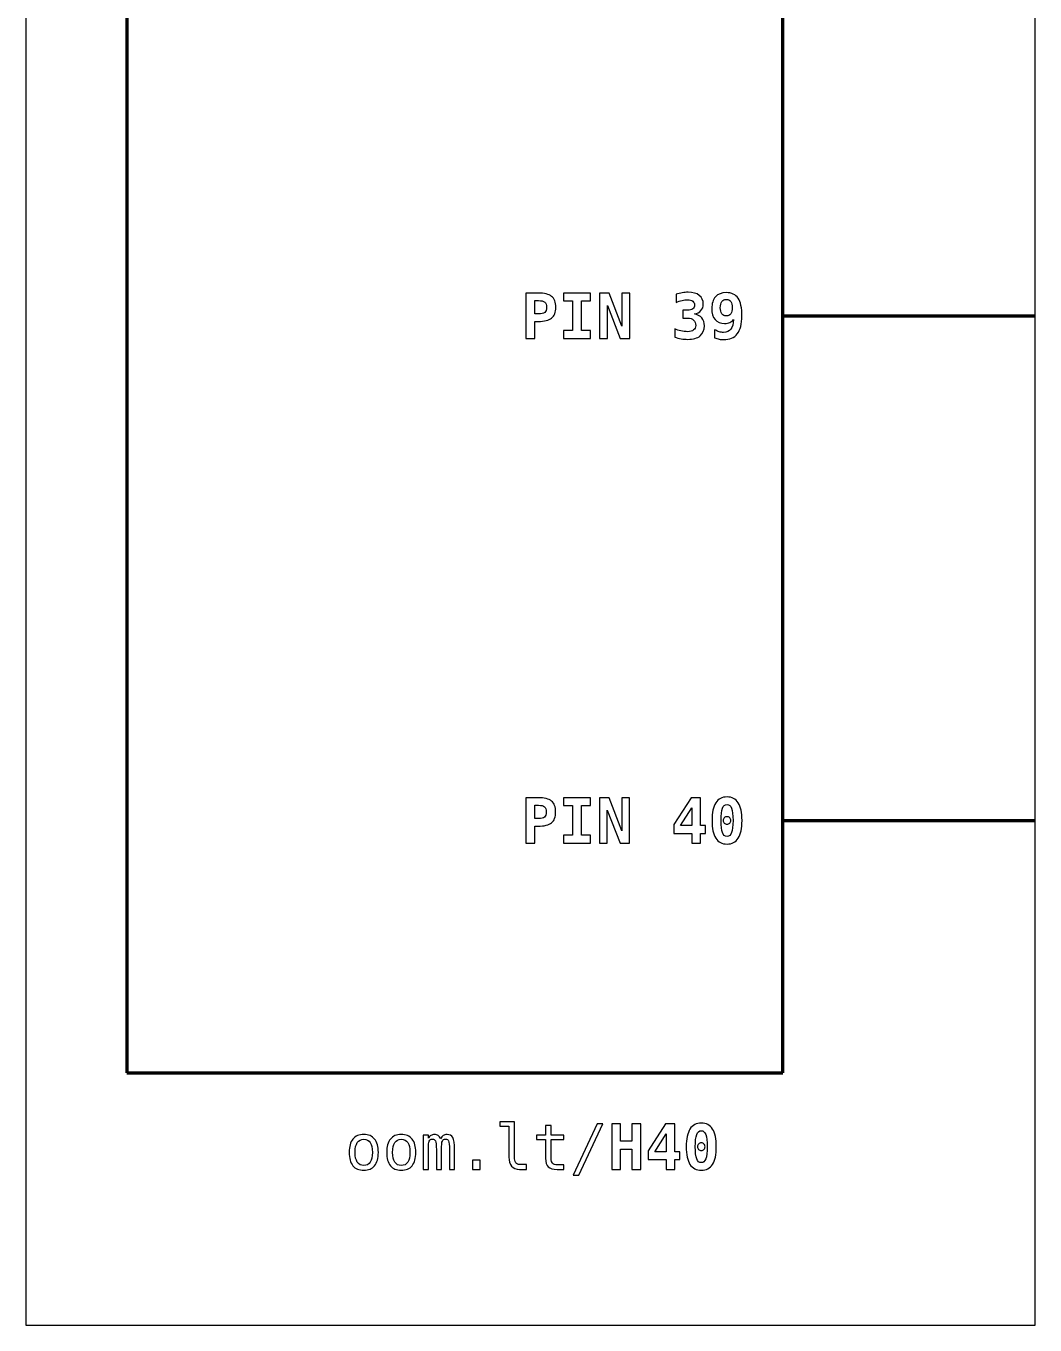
# Model space of a CAD drawing. Header units: centimetres. Extents: x -11.5 to -9.5, y -34.9 to 7.2.
# Drawn here: x -11.5 to -9.5, y -34.85 to -32.275 of the extents above; entities that cross this region are included whole.
import ezdxf

# ---------------------------------------------------------------- set-up
doc = ezdxf.new("R2010")
doc.units = ezdxf.units.CM
doc.header["$MEASUREMENT"] = 0
doc.layers.add('Layer 1', color=7, linetype='Continuous')

msp = doc.modelspace()

# ---------------------------------------------------------------- linework, layer by layer
at = {"layer": 'Layer 1', "color": 7}
msp.add_lwpolyline([(-11.5, -34.85), (-9.5, -34.85), (-9.5, 7.15), (-11.5, 7.15), (-11.5, -34.85)], close=True, dxfattribs=at)
at = {"layer": 'Layer 1', "color": 7, "lineweight": 100}
msp.add_lwpolyline([(-11.3, -34.35), (-10, -34.35), (-10, 5.65), (-11.3, 5.65), (-11.3, -34.35)], close=True, dxfattribs=at)
at = {"layer": 'Layer 1', "color": 250}
for points, knots in [([(-10.50927, -32.80462), (-10.50927, -32.80462), (-10.48484, -32.80462), (-10.48484, -32.80462), (-10.48484, -32.80462), (-10.47243, -32.80462), (-10.4635, -32.80682), (-10.45805, -32.81125), (-10.45805, -32.81125), (-10.45259, -32.81567), (-10.44988, -32.82285), (-10.44988, -32.83277), (-10.44988, -32.83277), (-10.44988, -32.84269), (-10.45259, -32.84987), (-10.45805, -32.8543), (-10.45805, -32.8543), (-10.4635, -32.85872), (-10.47243, -32.86092), (-10.48484, -32.86092), (-10.48484, -32.86092), (-10.48484, -32.86092), (-10.49149, -32.86092), (-10.49149, -32.86092), (-10.49149, -32.86092), (-10.49149, -32.86092), (-10.49149, -32.89463), (-10.49149, -32.89463), (-10.49149, -32.89463), (-10.49149, -32.89463), (-10.50927, -32.89463), (-10.50927, -32.89463), (-10.50927, -32.89463), (-10.50927, -32.89463), (-10.50927, -32.80462), (-10.50927, -32.80462)], [0, 0, 0, 0, 0.1111111, 0.1111111, 0.1111111, 0.1111111, 0.2222222, 0.2222222, 0.2222222, 0.2222222, 0.3333333, 0.3333333, 0.3333333, 0.3333333, 0.4444444, 0.4444444, 0.4444444, 0.4444444, 0.5555556, 0.5555556, 0.5555556, 0.5555556, 0.6666667, 0.6666667, 0.6666667, 0.6666667, 0.7777778, 0.7777778, 0.7777778, 0.7777778, 0.8888889, 0.8888889, 0.8888889, 0.8888889, 1, 1, 1, 1]), ([(-10.49149, -32.81958), (-10.49149, -32.81958), (-10.49149, -32.84596), (-10.49149, -32.84596), (-10.49149, -32.84596), (-10.49149, -32.84596), (-10.48418, -32.84596), (-10.48418, -32.84596), (-10.48418, -32.84596), (-10.47836, -32.84596), (-10.47426, -32.84497), (-10.47192, -32.84302), (-10.47192, -32.84302), (-10.46955, -32.84104), (-10.46838, -32.83763), (-10.46838, -32.83277), (-10.46838, -32.83277), (-10.46838, -32.82792), (-10.46955, -32.8245), (-10.47192, -32.82252), (-10.47192, -32.82252), (-10.47426, -32.82057), (-10.47836, -32.81958), (-10.48418, -32.81958), (-10.48418, -32.81958), (-10.48418, -32.81958), (-10.49149, -32.81958), (-10.49149, -32.81958)], [0, 0, 0, 0, 0.1428571, 0.1428571, 0.1428571, 0.1428571, 0.2857143, 0.2857143, 0.2857143, 0.2857143, 0.4285714, 0.4285714, 0.4285714, 0.4285714, 0.5714286, 0.5714286, 0.5714286, 0.5714286, 0.7142857, 0.7142857, 0.7142857, 0.7142857, 0.8571429, 0.8571429, 0.8571429, 0.8571429, 1, 1, 1, 1]), ([(-10.43434, -32.8203), (-10.43434, -32.8203), (-10.43434, -32.80462), (-10.43434, -32.80462), (-10.43434, -32.80462), (-10.43434, -32.80462), (-10.38075, -32.80462), (-10.38075, -32.80462), (-10.38075, -32.80462), (-10.38075, -32.80462), (-10.38075, -32.8203), (-10.38075, -32.8203), (-10.38075, -32.8203), (-10.38075, -32.8203), (-10.39866, -32.8203), (-10.39866, -32.8203), (-10.39866, -32.8203), (-10.39866, -32.8203), (-10.39866, -32.87895), (-10.39866, -32.87895), (-10.39866, -32.87895), (-10.39866, -32.87895), (-10.38075, -32.87895), (-10.38075, -32.87895), (-10.38075, -32.87895), (-10.38075, -32.87895), (-10.38075, -32.89463), (-10.38075, -32.89463), (-10.38075, -32.89463), (-10.38075, -32.89463), (-10.43434, -32.89463), (-10.43434, -32.89463), (-10.43434, -32.89463), (-10.43434, -32.89463), (-10.43434, -32.87895), (-10.43434, -32.87895), (-10.43434, -32.87895), (-10.43434, -32.87895), (-10.41644, -32.87895), (-10.41644, -32.87895), (-10.41644, -32.87895), (-10.41644, -32.87895), (-10.41644, -32.8203), (-10.41644, -32.8203), (-10.41644, -32.8203), (-10.41644, -32.8203), (-10.43434, -32.8203), (-10.43434, -32.8203)], [0, 0, 0, 0, 0.0833333, 0.0833333, 0.0833333, 0.0833333, 0.1666667, 0.1666667, 0.1666667, 0.1666667, 0.25, 0.25, 0.25, 0.25, 0.3333333, 0.3333333, 0.3333333, 0.3333333, 0.4166667, 0.4166667, 0.4166667, 0.4166667, 0.5, 0.5, 0.5, 0.5, 0.5833333, 0.5833333, 0.5833333, 0.5833333, 0.6666667, 0.6666667, 0.6666667, 0.6666667, 0.75, 0.75, 0.75, 0.75, 0.8333333, 0.8333333, 0.8333333, 0.8333333, 0.9166667, 0.9166667, 0.9166667, 0.9166667, 1, 1, 1, 1]), ([(-10.3632, -32.80462), (-10.3632, -32.80462), (-10.34408, -32.80462), (-10.34408, -32.80462), (-10.34408, -32.80462), (-10.34408, -32.80462), (-10.31902, -32.87004), (-10.31902, -32.87004), (-10.31902, -32.87004), (-10.31902, -32.87004), (-10.31902, -32.80462), (-10.31902, -32.80462), (-10.31902, -32.80462), (-10.31902, -32.80462), (-10.30334, -32.80462), (-10.30334, -32.80462), (-10.30334, -32.80462), (-10.30334, -32.80462), (-10.30334, -32.89463), (-10.30334, -32.89463), (-10.30334, -32.89463), (-10.30334, -32.89463), (-10.32233, -32.89463), (-10.32233, -32.89463), (-10.32233, -32.89463), (-10.32233, -32.89463), (-10.34752, -32.82921), (-10.34752, -32.82921), (-10.34752, -32.82921), (-10.34752, -32.82921), (-10.34752, -32.89463), (-10.34752, -32.89463), (-10.34752, -32.89463), (-10.34752, -32.89463), (-10.3632, -32.89463), (-10.3632, -32.89463), (-10.3632, -32.89463), (-10.3632, -32.89463), (-10.3632, -32.80462), (-10.3632, -32.80462)], [0, 0, 0, 0, 0.1, 0.1, 0.1, 0.1, 0.2, 0.2, 0.2, 0.2, 0.3, 0.3, 0.3, 0.3, 0.4, 0.4, 0.4, 0.4, 0.5, 0.5, 0.5, 0.5, 0.6, 0.6, 0.6, 0.6, 0.7, 0.7, 0.7, 0.7, 0.8, 0.8, 0.8, 0.8, 0.9, 0.9, 0.9, 0.9, 1, 1, 1, 1]), ([(-10.18863, -32.85436), (-10.18863, -32.85436), (-10.19816, -32.85436), (-10.19816, -32.85436), (-10.19816, -32.85436), (-10.19816, -32.85436), (-10.19816, -32.83868), (-10.19816, -32.83868), (-10.19816, -32.83868), (-10.19816, -32.83868), (-10.18863, -32.83868), (-10.18863, -32.83868), (-10.18863, -32.83868), (-10.18423, -32.83868), (-10.18079, -32.83781), (-10.17836, -32.83606), (-10.17836, -32.83606), (-10.17593, -32.83431), (-10.17472, -32.83185), (-10.17472, -32.82868), (-10.17472, -32.82868), (-10.17472, -32.82534), (-10.17593, -32.82273), (-10.17836, -32.82086), (-10.17836, -32.82086), (-10.18079, -32.81898), (-10.18423, -32.81806), (-10.18863, -32.81806), (-10.18863, -32.81806), (-10.192, -32.81806), (-10.19563, -32.81849), (-10.19947, -32.81933), (-10.19947, -32.81933), (-10.20334, -32.82018), (-10.20734, -32.82141), (-10.21147, -32.82302), (-10.21147, -32.82302), (-10.21147, -32.82302), (-10.21147, -32.80686), (-10.21147, -32.80686), (-10.21147, -32.80686), (-10.20734, -32.80561), (-10.20326, -32.80466), (-10.19925, -32.80398), (-10.19925, -32.80398), (-10.19522, -32.80332), (-10.19137, -32.80299), (-10.18766, -32.80299), (-10.18766, -32.80299), (-10.17818, -32.80299), (-10.17079, -32.80507), (-10.1655, -32.80921), (-10.1655, -32.80921), (-10.16019, -32.81335), (-10.15754, -32.81905), (-10.15754, -32.82633), (-10.15754, -32.82633), (-10.15754, -32.83166), (-10.15906, -32.83604), (-10.16213, -32.83944), (-10.16213, -32.83944), (-10.16517, -32.84283), (-10.16953, -32.84506), (-10.17519, -32.84609), (-10.17519, -32.84609), (-10.16877, -32.84722), (-10.16385, -32.84979), (-10.16048, -32.85378), (-10.16048, -32.85378), (-10.1571, -32.85777), (-10.15542, -32.86304), (-10.15542, -32.86955), (-10.15542, -32.86955), (-10.15542, -32.87827), (-10.15822, -32.88492), (-10.16379, -32.88951), (-10.16379, -32.88951), (-10.16939, -32.89409), (-10.1775, -32.89638), (-10.18816, -32.89638), (-10.18816, -32.89638), (-10.19268, -32.89638), (-10.19715, -32.89599), (-10.20155, -32.89523), (-10.20155, -32.89523), (-10.20596, -32.89447), (-10.21018, -32.89335), (-10.21419, -32.89191), (-10.21419, -32.89191), (-10.21419, -32.89191), (-10.21419, -32.87539), (-10.21419, -32.87539), (-10.21419, -32.87539), (-10.2104, -32.87728), (-10.20633, -32.87872), (-10.20194, -32.87971), (-10.20194, -32.87971), (-10.19758, -32.8807), (-10.19297, -32.88119), (-10.18816, -32.88119), (-10.18816, -32.88119), (-10.18332, -32.88119), (-10.17951, -32.88008), (-10.17669, -32.87784), (-10.17669, -32.87784), (-10.17388, -32.87562), (-10.17248, -32.87261), (-10.17248, -32.86882), (-10.17248, -32.86882), (-10.17248, -32.86422), (-10.17388, -32.86063), (-10.17669, -32.85812), (-10.17669, -32.85812), (-10.17951, -32.85561), (-10.18349, -32.85436), (-10.18863, -32.85436)], [0, 0, 0, 0, 0.0344828, 0.0344828, 0.0344828, 0.0344828, 0.0689655, 0.0689655, 0.0689655, 0.0689655, 0.1034483, 0.1034483, 0.1034483, 0.1034483, 0.137931, 0.137931, 0.137931, 0.137931, 0.1724138, 0.1724138, 0.1724138, 0.1724138, 0.2068966, 0.2068966, 0.2068966, 0.2068966, 0.2413793, 0.2413793, 0.2413793, 0.2413793, 0.2758621, 0.2758621, 0.2758621, 0.2758621, 0.3103448, 0.3103448, 0.3103448, 0.3103448, 0.3448276, 0.3448276, 0.3448276, 0.3448276, 0.3793103, 0.3793103, 0.3793103, 0.3793103, 0.4137931, 0.4137931, 0.4137931, 0.4137931, 0.4482759, 0.4482759, 0.4482759, 0.4482759, 0.4827586, 0.4827586, 0.4827586, 0.4827586, 0.5172414, 0.5172414, 0.5172414, 0.5172414, 0.5517241, 0.5517241, 0.5517241, 0.5517241, 0.5862069, 0.5862069, 0.5862069, 0.5862069, 0.6206897, 0.6206897, 0.6206897, 0.6206897, 0.6551724, 0.6551724, 0.6551724, 0.6551724, 0.6896552, 0.6896552, 0.6896552, 0.6896552, 0.7241379, 0.7241379, 0.7241379, 0.7241379, 0.7586207, 0.7586207, 0.7586207, 0.7586207, 0.7931034, 0.7931034, 0.7931034, 0.7931034, 0.8275862, 0.8275862, 0.8275862, 0.8275862, 0.862069, 0.862069, 0.862069, 0.862069, 0.8965517, 0.8965517, 0.8965517, 0.8965517, 0.9310345, 0.9310345, 0.9310345, 0.9310345, 0.9655172, 0.9655172, 0.9655172, 0.9655172, 1, 1, 1, 1]), ([(-10.13515, -32.89342), (-10.13515, -32.89342), (-10.13515, -32.8772), (-10.13515, -32.8772), (-10.13515, -32.8772), (-10.13198, -32.87905), (-10.12893, -32.88041), (-10.12601, -32.8813), (-10.12601, -32.8813), (-10.12311, -32.88218), (-10.12031, -32.88263), (-10.11761, -32.88263), (-10.11761, -32.88263), (-10.11123, -32.88263), (-10.10636, -32.88049), (-10.103, -32.87621), (-10.103, -32.87621), (-10.09965, -32.87193), (-10.09788, -32.86553), (-10.09767, -32.85701), (-10.09767, -32.85701), (-10.09957, -32.85963), (-10.10197, -32.86158), (-10.1049, -32.8629), (-10.1049, -32.8629), (-10.10784, -32.86419), (-10.11132, -32.86485), (-10.11533, -32.86485), (-10.11533, -32.86485), (-10.12342, -32.86485), (-10.12965, -32.86228), (-10.13408, -32.85716), (-10.13408, -32.85716), (-10.1385, -32.85203), (-10.1407, -32.84477), (-10.1407, -32.83536), (-10.1407, -32.83536), (-10.1407, -32.82532), (-10.13823, -32.81754), (-10.13329, -32.81203), (-10.13329, -32.81203), (-10.12833, -32.80653), (-10.12136, -32.80378), (-10.1123, -32.80378), (-10.1123, -32.80378), (-10.10134, -32.80378), (-10.09337, -32.80744), (-10.08841, -32.81479), (-10.08841, -32.81479), (-10.08345, -32.82211), (-10.08096, -32.83397), (-10.08096, -32.85032), (-10.08096, -32.85032), (-10.08096, -32.86586), (-10.08399, -32.87753), (-10.09006, -32.88531), (-10.09006, -32.88531), (-10.09613, -32.89309), (-10.10522, -32.89698), (-10.11737, -32.89698), (-10.11737, -32.89698), (-10.12019, -32.89698), (-10.12309, -32.89667), (-10.12607, -32.89607), (-10.12607, -32.89607), (-10.12908, -32.89547), (-10.1321, -32.89459), (-10.13515, -32.89342)], [0, 0, 0, 0, 0.0588235, 0.0588235, 0.0588235, 0.0588235, 0.1176471, 0.1176471, 0.1176471, 0.1176471, 0.1764706, 0.1764706, 0.1764706, 0.1764706, 0.2352941, 0.2352941, 0.2352941, 0.2352941, 0.2941176, 0.2941176, 0.2941176, 0.2941176, 0.3529412, 0.3529412, 0.3529412, 0.3529412, 0.4117647, 0.4117647, 0.4117647, 0.4117647, 0.4705882, 0.4705882, 0.4705882, 0.4705882, 0.5294118, 0.5294118, 0.5294118, 0.5294118, 0.5882353, 0.5882353, 0.5882353, 0.5882353, 0.6470588, 0.6470588, 0.6470588, 0.6470588, 0.7058824, 0.7058824, 0.7058824, 0.7058824, 0.7647059, 0.7647059, 0.7647059, 0.7647059, 0.8235294, 0.8235294, 0.8235294, 0.8235294, 0.8823529, 0.8823529, 0.8823529, 0.8823529, 0.9411765, 0.9411765, 0.9411765, 0.9411765, 1, 1, 1, 1]), ([(-10.11183, -32.84995), (-10.10802, -32.84995), (-10.1051, -32.84856), (-10.10306, -32.84576), (-10.10306, -32.84576), (-10.10103, -32.84298), (-10.10002, -32.83892), (-10.10002, -32.83362), (-10.10002, -32.83362), (-10.10002, -32.82835), (-10.10103, -32.82431), (-10.10306, -32.82154), (-10.10306, -32.82154), (-10.1051, -32.81874), (-10.10802, -32.81734), (-10.11183, -32.81734), (-10.11183, -32.81734), (-10.1157, -32.81734), (-10.11866, -32.81874), (-10.12072, -32.82154), (-10.12072, -32.82154), (-10.1228, -32.82431), (-10.12383, -32.82835), (-10.12383, -32.83362), (-10.12383, -32.83362), (-10.12383, -32.83888), (-10.1228, -32.84292), (-10.12072, -32.84574), (-10.12072, -32.84574), (-10.11866, -32.84856), (-10.1157, -32.84995), (-10.11183, -32.84995)], [0, 0, 0, 0, 0.125, 0.125, 0.125, 0.125, 0.25, 0.25, 0.25, 0.25, 0.375, 0.375, 0.375, 0.375, 0.5, 0.5, 0.5, 0.5, 0.625, 0.625, 0.625, 0.625, 0.75, 0.75, 0.75, 0.75, 0.875, 0.875, 0.875, 0.875, 1, 1, 1, 1]), ([(-10.50952, -33.80492), (-10.50952, -33.80492), (-10.48509, -33.80492), (-10.48509, -33.80492), (-10.48509, -33.80492), (-10.47268, -33.80492), (-10.46375, -33.80712), (-10.4583, -33.81155), (-10.4583, -33.81155), (-10.45284, -33.81597), (-10.45013, -33.82315), (-10.45013, -33.83307), (-10.45013, -33.83307), (-10.45013, -33.84299), (-10.45284, -33.85017), (-10.4583, -33.8546), (-10.4583, -33.8546), (-10.46375, -33.85902), (-10.47268, -33.86122), (-10.48509, -33.86122), (-10.48509, -33.86122), (-10.48509, -33.86122), (-10.49174, -33.86122), (-10.49174, -33.86122), (-10.49174, -33.86122), (-10.49174, -33.86122), (-10.49174, -33.89493), (-10.49174, -33.89493), (-10.49174, -33.89493), (-10.49174, -33.89493), (-10.50952, -33.89493), (-10.50952, -33.89493), (-10.50952, -33.89493), (-10.50952, -33.89493), (-10.50952, -33.80492), (-10.50952, -33.80492)], [0, 0, 0, 0, 0.1111111, 0.1111111, 0.1111111, 0.1111111, 0.2222222, 0.2222222, 0.2222222, 0.2222222, 0.3333333, 0.3333333, 0.3333333, 0.3333333, 0.4444444, 0.4444444, 0.4444444, 0.4444444, 0.5555556, 0.5555556, 0.5555556, 0.5555556, 0.6666667, 0.6666667, 0.6666667, 0.6666667, 0.7777778, 0.7777778, 0.7777778, 0.7777778, 0.8888889, 0.8888889, 0.8888889, 0.8888889, 1, 1, 1, 1]), ([(-10.43459, -33.8206), (-10.43459, -33.8206), (-10.43459, -33.80492), (-10.43459, -33.80492), (-10.43459, -33.80492), (-10.43459, -33.80492), (-10.381, -33.80492), (-10.381, -33.80492), (-10.381, -33.80492), (-10.381, -33.80492), (-10.381, -33.8206), (-10.381, -33.8206), (-10.381, -33.8206), (-10.381, -33.8206), (-10.39891, -33.8206), (-10.39891, -33.8206), (-10.39891, -33.8206), (-10.39891, -33.8206), (-10.39891, -33.87925), (-10.39891, -33.87925), (-10.39891, -33.87925), (-10.39891, -33.87925), (-10.381, -33.87925), (-10.381, -33.87925), (-10.381, -33.87925), (-10.381, -33.87925), (-10.381, -33.89493), (-10.381, -33.89493), (-10.381, -33.89493), (-10.381, -33.89493), (-10.43459, -33.89493), (-10.43459, -33.89493), (-10.43459, -33.89493), (-10.43459, -33.89493), (-10.43459, -33.87925), (-10.43459, -33.87925), (-10.43459, -33.87925), (-10.43459, -33.87925), (-10.41669, -33.87925), (-10.41669, -33.87925), (-10.41669, -33.87925), (-10.41669, -33.87925), (-10.41669, -33.8206), (-10.41669, -33.8206), (-10.41669, -33.8206), (-10.41669, -33.8206), (-10.43459, -33.8206), (-10.43459, -33.8206)], [0, 0, 0, 0, 0.0833333, 0.0833333, 0.0833333, 0.0833333, 0.1666667, 0.1666667, 0.1666667, 0.1666667, 0.25, 0.25, 0.25, 0.25, 0.3333333, 0.3333333, 0.3333333, 0.3333333, 0.4166667, 0.4166667, 0.4166667, 0.4166667, 0.5, 0.5, 0.5, 0.5, 0.5833333, 0.5833333, 0.5833333, 0.5833333, 0.6666667, 0.6666667, 0.6666667, 0.6666667, 0.75, 0.75, 0.75, 0.75, 0.8333333, 0.8333333, 0.8333333, 0.8333333, 0.9166667, 0.9166667, 0.9166667, 0.9166667, 1, 1, 1, 1]), ([(-10.36345, -33.80492), (-10.36345, -33.80492), (-10.34433, -33.80492), (-10.34433, -33.80492), (-10.34433, -33.80492), (-10.34433, -33.80492), (-10.31927, -33.87034), (-10.31927, -33.87034), (-10.31927, -33.87034), (-10.31927, -33.87034), (-10.31927, -33.80492), (-10.31927, -33.80492), (-10.31927, -33.80492), (-10.31927, -33.80492), (-10.30359, -33.80492), (-10.30359, -33.80492), (-10.30359, -33.80492), (-10.30359, -33.80492), (-10.30359, -33.89493), (-10.30359, -33.89493), (-10.30359, -33.89493), (-10.30359, -33.89493), (-10.32258, -33.89493), (-10.32258, -33.89493), (-10.32258, -33.89493), (-10.32258, -33.89493), (-10.34777, -33.82951), (-10.34777, -33.82951), (-10.34777, -33.82951), (-10.34777, -33.82951), (-10.34777, -33.89493), (-10.34777, -33.89493), (-10.34777, -33.89493), (-10.34777, -33.89493), (-10.36345, -33.89493), (-10.36345, -33.89493), (-10.36345, -33.89493), (-10.36345, -33.89493), (-10.36345, -33.80492), (-10.36345, -33.80492)], [0, 0, 0, 0, 0.1, 0.1, 0.1, 0.1, 0.2, 0.2, 0.2, 0.2, 0.3, 0.3, 0.3, 0.3, 0.4, 0.4, 0.4, 0.4, 0.5, 0.5, 0.5, 0.5, 0.6, 0.6, 0.6, 0.6, 0.7, 0.7, 0.7, 0.7, 0.8, 0.8, 0.8, 0.8, 0.9, 0.9, 0.9, 0.9, 1, 1, 1, 1]), ([(-10.18168, -33.80492), (-10.18168, -33.80492), (-10.16305, -33.80492), (-10.16305, -33.80492), (-10.16305, -33.80492), (-10.16305, -33.80492), (-10.16305, -33.86026), (-10.16305, -33.86026), (-10.16305, -33.86026), (-10.16305, -33.86026), (-10.15318, -33.86026), (-10.15318, -33.86026), (-10.15318, -33.86026), (-10.15318, -33.86026), (-10.15318, -33.8755), (-10.15318, -33.8755), (-10.15318, -33.8755), (-10.15318, -33.8755), (-10.16305, -33.8755), (-10.16305, -33.8755), (-10.16305, -33.8755), (-10.16305, -33.8755), (-10.16305, -33.89493), (-10.16305, -33.89493), (-10.16305, -33.89493), (-10.16305, -33.89493), (-10.18011, -33.89493), (-10.18011, -33.89493), (-10.18011, -33.89493), (-10.18011, -33.89493), (-10.18011, -33.8755), (-10.18011, -33.8755), (-10.18011, -33.8755), (-10.18011, -33.8755), (-10.21582, -33.8755), (-10.21582, -33.8755), (-10.21582, -33.8755), (-10.21582, -33.8755), (-10.21582, -33.85826), (-10.21582, -33.85826), (-10.21582, -33.85826), (-10.21582, -33.85826), (-10.18168, -33.80492), (-10.18168, -33.80492)], [0, 0, 0, 0, 0.0909091, 0.0909091, 0.0909091, 0.0909091, 0.1818182, 0.1818182, 0.1818182, 0.1818182, 0.2727273, 0.2727273, 0.2727273, 0.2727273, 0.3636364, 0.3636364, 0.3636364, 0.3636364, 0.4545455, 0.4545455, 0.4545455, 0.4545455, 0.5454545, 0.5454545, 0.5454545, 0.5454545, 0.6363636, 0.6363636, 0.6363636, 0.6363636, 0.7272727, 0.7272727, 0.7272727, 0.7272727, 0.8181818, 0.8181818, 0.8181818, 0.8181818, 0.9090909, 0.9090909, 0.9090909, 0.9090909, 1, 1, 1, 1]), ([(-10.14023, -33.85001), (-10.14023, -33.83443), (-10.13776, -33.82274), (-10.13282, -33.81496), (-10.13282, -33.81496), (-10.12786, -33.80718), (-10.12044, -33.80329), (-10.1105, -33.80329), (-10.1105, -33.80329), (-10.10054, -33.80329), (-10.09309, -33.80716), (-10.08813, -33.81492), (-10.08813, -33.81492), (-10.08319, -33.82268), (-10.08072, -33.83439), (-10.08072, -33.85001), (-10.08072, -33.85001), (-10.08072, -33.86561), (-10.08319, -33.87729), (-10.08813, -33.88505), (-10.08813, -33.88505), (-10.09309, -33.89281), (-10.10054, -33.89668), (-10.1105, -33.89668), (-10.1105, -33.89668), (-10.12044, -33.89668), (-10.12786, -33.89279), (-10.13282, -33.88501), (-10.13282, -33.88501), (-10.13776, -33.87723), (-10.14023, -33.86556), (-10.14023, -33.85001)], [0, 0, 0, 0, 0.125, 0.125, 0.125, 0.125, 0.25, 0.25, 0.25, 0.25, 0.375, 0.375, 0.375, 0.375, 0.5, 0.5, 0.5, 0.5, 0.625, 0.625, 0.625, 0.625, 0.75, 0.75, 0.75, 0.75, 0.875, 0.875, 0.875, 0.875, 1, 1, 1, 1]), ([(-10.49174, -33.81988), (-10.49174, -33.81988), (-10.49174, -33.84626), (-10.49174, -33.84626), (-10.49174, -33.84626), (-10.49174, -33.84626), (-10.48443, -33.84626), (-10.48443, -33.84626), (-10.48443, -33.84626), (-10.47861, -33.84626), (-10.47451, -33.84527), (-10.47217, -33.84332), (-10.47217, -33.84332), (-10.4698, -33.84134), (-10.46863, -33.83793), (-10.46863, -33.83307), (-10.46863, -33.83307), (-10.46863, -33.82822), (-10.4698, -33.8248), (-10.47217, -33.82282), (-10.47217, -33.82282), (-10.47451, -33.82087), (-10.47861, -33.81988), (-10.48443, -33.81988), (-10.48443, -33.81988), (-10.48443, -33.81988), (-10.49174, -33.81988), (-10.49174, -33.81988)], [0, 0, 0, 0, 0.1428571, 0.1428571, 0.1428571, 0.1428571, 0.2857143, 0.2857143, 0.2857143, 0.2857143, 0.4285714, 0.4285714, 0.4285714, 0.4285714, 0.5714286, 0.5714286, 0.5714286, 0.5714286, 0.7142857, 0.7142857, 0.7142857, 0.7142857, 0.8571429, 0.8571429, 0.8571429, 0.8571429, 1, 1, 1, 1]), ([(-10.18011, -33.8247), (-10.18011, -33.8247), (-10.20285, -33.86026), (-10.20285, -33.86026), (-10.20285, -33.86026), (-10.20285, -33.86026), (-10.18011, -33.86026), (-10.18011, -33.86026), (-10.18011, -33.86026), (-10.18011, -33.86026), (-10.18011, -33.8247), (-10.18011, -33.8247)], [0, 0, 0, 0, 0.3333333, 0.3333333, 0.3333333, 0.3333333, 0.6666667, 0.6666667, 0.6666667, 0.6666667, 1, 1, 1, 1]), ([(-10.1105, -33.81836), (-10.11461, -33.81836), (-10.1176, -33.82087), (-10.11949, -33.82589), (-10.11949, -33.82589), (-10.12138, -33.83093), (-10.12233, -33.83896), (-10.12233, -33.85001), (-10.12233, -33.85001), (-10.12233, -33.86104), (-10.12138, -33.86904), (-10.11949, -33.87408), (-10.11949, -33.87408), (-10.1176, -33.87911), (-10.11461, -33.88162), (-10.1105, -33.88162), (-10.1105, -33.88162), (-10.10636, -33.88162), (-10.10336, -33.87911), (-10.10146, -33.87408), (-10.10146, -33.87408), (-10.09957, -33.86904), (-10.09862, -33.86104), (-10.09862, -33.85001), (-10.09862, -33.85001), (-10.09862, -33.83896), (-10.09957, -33.83093), (-10.10146, -33.82589), (-10.10146, -33.82589), (-10.10336, -33.82087), (-10.10636, -33.81836), (-10.1105, -33.81836)], [0, 0, 0, 0, 0.125, 0.125, 0.125, 0.125, 0.25, 0.25, 0.25, 0.25, 0.375, 0.375, 0.375, 0.375, 0.5, 0.5, 0.5, 0.5, 0.625, 0.625, 0.625, 0.625, 0.75, 0.75, 0.75, 0.75, 0.875, 0.875, 0.875, 0.875, 1, 1, 1, 1]), ([(-10.11799, -33.85001), (-10.11799, -33.84789), (-10.11727, -33.8461), (-10.11581, -33.84466), (-10.11581, -33.84466), (-10.11436, -33.8432), (-10.1126, -33.84248), (-10.1105, -33.84248), (-10.1105, -33.84248), (-10.10838, -33.84248), (-10.10659, -33.8432), (-10.10515, -33.84466), (-10.10515, -33.84466), (-10.10368, -33.8461), (-10.10296, -33.84789), (-10.10296, -33.85001), (-10.10296, -33.85001), (-10.10296, -33.85211), (-10.10368, -33.85388), (-10.10515, -33.85532), (-10.10515, -33.85532), (-10.10659, -33.85678), (-10.10838, -33.8575), (-10.1105, -33.8575), (-10.1105, -33.8575), (-10.1126, -33.8575), (-10.11436, -33.85678), (-10.11581, -33.85536), (-10.11581, -33.85536), (-10.11727, -33.85394), (-10.11799, -33.85215), (-10.11799, -33.85001)], [0, 0, 0, 0, 0.125, 0.125, 0.125, 0.125, 0.25, 0.25, 0.25, 0.25, 0.375, 0.375, 0.375, 0.375, 0.5, 0.5, 0.5, 0.5, 0.625, 0.625, 0.625, 0.625, 0.75, 0.75, 0.75, 0.75, 0.875, 0.875, 0.875, 0.875, 1, 1, 1, 1]), ([(-10.53181, -34.51704), (-10.53181, -34.52202), (-10.5309, -34.52577), (-10.52907, -34.5283), (-10.52907, -34.5283), (-10.52724, -34.53083), (-10.52454, -34.53211), (-10.52096, -34.53211), (-10.52096, -34.53211), (-10.52096, -34.53211), (-10.508, -34.53211), (-10.508, -34.53211), (-10.508, -34.53211), (-10.508, -34.53211), (-10.508, -34.54151), (-10.508, -34.54151), (-10.508, -34.54151), (-10.508, -34.54151), (-10.52203, -34.54151), (-10.52203, -34.54151), (-10.52203, -34.54151), (-10.52868, -34.54151), (-10.5338, -34.53937), (-10.53745, -34.53511), (-10.53745, -34.53511), (-10.54109, -34.53085), (-10.5429, -34.52482), (-10.5429, -34.51704), (-10.5429, -34.51704), (-10.5429, -34.51704), (-10.5429, -34.45572), (-10.5429, -34.45572), (-10.5429, -34.45572), (-10.5429, -34.45572), (-10.56068, -34.45572), (-10.56068, -34.45572), (-10.56068, -34.45572), (-10.56068, -34.45572), (-10.56068, -34.44703), (-10.56068, -34.44703), (-10.56068, -34.44703), (-10.56068, -34.44703), (-10.53181, -34.44703), (-10.53181, -34.44703), (-10.53181, -34.44703), (-10.53181, -34.44703), (-10.53181, -34.51704), (-10.53181, -34.51704)], [0, 0, 0, 0, 0.0833333, 0.0833333, 0.0833333, 0.0833333, 0.1666667, 0.1666667, 0.1666667, 0.1666667, 0.25, 0.25, 0.25, 0.25, 0.3333333, 0.3333333, 0.3333333, 0.3333333, 0.4166667, 0.4166667, 0.4166667, 0.4166667, 0.5, 0.5, 0.5, 0.5, 0.5833333, 0.5833333, 0.5833333, 0.5833333, 0.6666667, 0.6666667, 0.6666667, 0.6666667, 0.75, 0.75, 0.75, 0.75, 0.8333333, 0.8333333, 0.8333333, 0.8333333, 0.9166667, 0.9166667, 0.9166667, 0.9166667, 1, 1, 1, 1]), ([(-10.83051, -34.47237), (-10.82114, -34.47237), (-10.81398, -34.47539), (-10.80902, -34.48146), (-10.80902, -34.48146), (-10.80406, -34.48753), (-10.80157, -34.49632), (-10.80157, -34.5078), (-10.80157, -34.5078), (-10.80157, -34.51935), (-10.80404, -34.52813), (-10.80898, -34.53418), (-10.80898, -34.53418), (-10.81394, -34.54023), (-10.8211, -34.54326), (-10.83051, -34.54326), (-10.83051, -34.54326), (-10.83989, -34.54326), (-10.84703, -34.54023), (-10.85199, -34.53418), (-10.85199, -34.53418), (-10.85693, -34.52813), (-10.8594, -34.51935), (-10.8594, -34.5078), (-10.8594, -34.5078), (-10.8594, -34.49632), (-10.85693, -34.48753), (-10.85199, -34.48146), (-10.85199, -34.48146), (-10.84703, -34.47539), (-10.83989, -34.47237), (-10.83051, -34.47237)], [0, 0, 0, 0, 0.125, 0.125, 0.125, 0.125, 0.25, 0.25, 0.25, 0.25, 0.375, 0.375, 0.375, 0.375, 0.5, 0.5, 0.5, 0.5, 0.625, 0.625, 0.625, 0.625, 0.75, 0.75, 0.75, 0.75, 0.875, 0.875, 0.875, 0.875, 1, 1, 1, 1]), ([(-10.75618, -34.47237), (-10.74681, -34.47237), (-10.73965, -34.47539), (-10.73469, -34.48146), (-10.73469, -34.48146), (-10.72973, -34.48753), (-10.72724, -34.49632), (-10.72724, -34.5078), (-10.72724, -34.5078), (-10.72724, -34.51935), (-10.72971, -34.52813), (-10.73465, -34.53418), (-10.73465, -34.53418), (-10.73961, -34.54023), (-10.74677, -34.54326), (-10.75618, -34.54326), (-10.75618, -34.54326), (-10.76556, -34.54326), (-10.7727, -34.54023), (-10.77766, -34.53418), (-10.77766, -34.53418), (-10.7826, -34.52813), (-10.78507, -34.51935), (-10.78507, -34.5078), (-10.78507, -34.5078), (-10.78507, -34.49632), (-10.7826, -34.48753), (-10.77766, -34.48146), (-10.77766, -34.48146), (-10.7727, -34.47539), (-10.76556, -34.47237), (-10.75618, -34.47237)], [0, 0, 0, 0, 0.125, 0.125, 0.125, 0.125, 0.25, 0.25, 0.25, 0.25, 0.375, 0.375, 0.375, 0.375, 0.5, 0.5, 0.5, 0.5, 0.625, 0.625, 0.625, 0.625, 0.75, 0.75, 0.75, 0.75, 0.875, 0.875, 0.875, 0.875, 1, 1, 1, 1]), ([(-10.67824, -34.48087), (-10.67689, -34.47796), (-10.67514, -34.47582), (-10.67302, -34.47445), (-10.67302, -34.47445), (-10.67092, -34.47307), (-10.66837, -34.47237), (-10.6654, -34.47237), (-10.6654, -34.47237), (-10.65997, -34.47237), (-10.65614, -34.47447), (-10.65392, -34.47866), (-10.65392, -34.47866), (-10.65168, -34.48286), (-10.65057, -34.49076), (-10.65057, -34.50239), (-10.65057, -34.50239), (-10.65057, -34.50239), (-10.65057, -34.54151), (-10.65057, -34.54151), (-10.65057, -34.54151), (-10.65057, -34.54151), (-10.66069, -34.54151), (-10.66069, -34.54151), (-10.66069, -34.54151), (-10.66069, -34.54151), (-10.66069, -34.50286), (-10.66069, -34.50286), (-10.66069, -34.50286), (-10.66069, -34.49334), (-10.66123, -34.48743), (-10.6623, -34.4851), (-10.6623, -34.4851), (-10.66335, -34.4828), (-10.6653, -34.48165), (-10.66812, -34.48165), (-10.66812, -34.48165), (-10.67133, -34.48165), (-10.67353, -34.48288), (-10.67473, -34.48535), (-10.67473, -34.48535), (-10.6759, -34.48782), (-10.6765, -34.49367), (-10.6765, -34.50286), (-10.6765, -34.50286), (-10.6765, -34.50286), (-10.6765, -34.54151), (-10.6765, -34.54151), (-10.6765, -34.54151), (-10.6765, -34.54151), (-10.68662, -34.54151), (-10.68662, -34.54151), (-10.68662, -34.54151), (-10.68662, -34.54151), (-10.68662, -34.50286), (-10.68662, -34.50286), (-10.68662, -34.50286), (-10.68662, -34.49321), (-10.6872, -34.48727), (-10.68835, -34.48502), (-10.68835, -34.48502), (-10.68948, -34.48278), (-10.69154, -34.48165), (-10.69452, -34.48165), (-10.69452, -34.48165), (-10.69747, -34.48165), (-10.6995, -34.48288), (-10.70063, -34.48535), (-10.70063, -34.48535), (-10.70179, -34.48782), (-10.70236, -34.49367), (-10.70236, -34.50286), (-10.70236, -34.50286), (-10.70236, -34.50286), (-10.70236, -34.54151), (-10.70236, -34.54151), (-10.70236, -34.54151), (-10.70236, -34.54151), (-10.71243, -34.54151), (-10.71243, -34.54151), (-10.71243, -34.54151), (-10.71243, -34.54151), (-10.71243, -34.47399), (-10.71243, -34.47399), (-10.71243, -34.47399), (-10.71243, -34.47399), (-10.70236, -34.47399), (-10.70236, -34.47399), (-10.70236, -34.47399), (-10.70236, -34.47399), (-10.70236, -34.47977), (-10.70236, -34.47977), (-10.70236, -34.47977), (-10.70105, -34.47737), (-10.69938, -34.47554), (-10.69738, -34.47426), (-10.69738, -34.47426), (-10.69541, -34.473), (-10.69314, -34.47237), (-10.69061, -34.47237), (-10.69061, -34.47237), (-10.68755, -34.47237), (-10.68502, -34.47307), (-10.68298, -34.47447), (-10.68298, -34.47447), (-10.68094, -34.47589), (-10.67938, -34.47801), (-10.67824, -34.48087)], [0, 0, 0, 0, 0.037037, 0.037037, 0.037037, 0.037037, 0.0740741, 0.0740741, 0.0740741, 0.0740741, 0.1111111, 0.1111111, 0.1111111, 0.1111111, 0.1481481, 0.1481481, 0.1481481, 0.1481481, 0.1851852, 0.1851852, 0.1851852, 0.1851852, 0.2222222, 0.2222222, 0.2222222, 0.2222222, 0.2592593, 0.2592593, 0.2592593, 0.2592593, 0.2962963, 0.2962963, 0.2962963, 0.2962963, 0.3333333, 0.3333333, 0.3333333, 0.3333333, 0.3703704, 0.3703704, 0.3703704, 0.3703704, 0.4074074, 0.4074074, 0.4074074, 0.4074074, 0.4444444, 0.4444444, 0.4444444, 0.4444444, 0.4814815, 0.4814815, 0.4814815, 0.4814815, 0.5185185, 0.5185185, 0.5185185, 0.5185185, 0.5555556, 0.5555556, 0.5555556, 0.5555556, 0.5925926, 0.5925926, 0.5925926, 0.5925926, 0.6296296, 0.6296296, 0.6296296, 0.6296296, 0.6666667, 0.6666667, 0.6666667, 0.6666667, 0.7037037, 0.7037037, 0.7037037, 0.7037037, 0.7407407, 0.7407407, 0.7407407, 0.7407407, 0.7777778, 0.7777778, 0.7777778, 0.7777778, 0.8148148, 0.8148148, 0.8148148, 0.8148148, 0.8518519, 0.8518519, 0.8518519, 0.8518519, 0.8888889, 0.8888889, 0.8888889, 0.8888889, 0.9259259, 0.9259259, 0.9259259, 0.9259259, 0.962963, 0.962963, 0.962963, 0.962963, 1, 1, 1, 1]), ([(-10.45898, -34.45481), (-10.45898, -34.45481), (-10.45898, -34.47399), (-10.45898, -34.47399), (-10.45898, -34.47399), (-10.45898, -34.47399), (-10.43377, -34.47399), (-10.43377, -34.47399), (-10.43377, -34.47399), (-10.43377, -34.47399), (-10.43377, -34.48261), (-10.43377, -34.48261), (-10.43377, -34.48261), (-10.43377, -34.48261), (-10.45898, -34.48261), (-10.45898, -34.48261), (-10.45898, -34.48261), (-10.45898, -34.48261), (-10.45898, -34.51926), (-10.45898, -34.51926), (-10.45898, -34.51926), (-10.45898, -34.52424), (-10.45803, -34.52772), (-10.45614, -34.52968), (-10.45614, -34.52968), (-10.45425, -34.53165), (-10.45095, -34.53264), (-10.44626, -34.53264), (-10.44626, -34.53264), (-10.44626, -34.53264), (-10.43377, -34.53264), (-10.43377, -34.53264), (-10.43377, -34.53264), (-10.43377, -34.53264), (-10.43377, -34.54151), (-10.43377, -34.54151), (-10.43377, -34.54151), (-10.43377, -34.54151), (-10.44733, -34.54151), (-10.44733, -34.54151), (-10.44733, -34.54151), (-10.45567, -34.54151), (-10.46153, -34.53984), (-10.46495, -34.53651), (-10.46495, -34.53651), (-10.46836, -34.53318), (-10.47007, -34.52741), (-10.47007, -34.51926), (-10.47007, -34.51926), (-10.47007, -34.51926), (-10.47007, -34.48261), (-10.47007, -34.48261), (-10.47007, -34.48261), (-10.47007, -34.48261), (-10.4881, -34.48261), (-10.4881, -34.48261), (-10.4881, -34.48261), (-10.4881, -34.48261), (-10.4881, -34.47399), (-10.4881, -34.47399), (-10.4881, -34.47399), (-10.4881, -34.47399), (-10.47007, -34.47399), (-10.47007, -34.47399), (-10.47007, -34.47399), (-10.47007, -34.47399), (-10.47007, -34.45481), (-10.47007, -34.45481), (-10.47007, -34.45481), (-10.47007, -34.45481), (-10.45898, -34.45481), (-10.45898, -34.45481)], [0, 0, 0, 0, 0.0555556, 0.0555556, 0.0555556, 0.0555556, 0.1111111, 0.1111111, 0.1111111, 0.1111111, 0.1666667, 0.1666667, 0.1666667, 0.1666667, 0.2222222, 0.2222222, 0.2222222, 0.2222222, 0.2777778, 0.2777778, 0.2777778, 0.2777778, 0.3333333, 0.3333333, 0.3333333, 0.3333333, 0.3888889, 0.3888889, 0.3888889, 0.3888889, 0.4444444, 0.4444444, 0.4444444, 0.4444444, 0.5, 0.5, 0.5, 0.5, 0.5555556, 0.5555556, 0.5555556, 0.5555556, 0.6111111, 0.6111111, 0.6111111, 0.6111111, 0.6666667, 0.6666667, 0.6666667, 0.6666667, 0.7222222, 0.7222222, 0.7222222, 0.7222222, 0.7777778, 0.7777778, 0.7777778, 0.7777778, 0.8333333, 0.8333333, 0.8333333, 0.8333333, 0.8888889, 0.8888889, 0.8888889, 0.8888889, 0.9444444, 0.9444444, 0.9444444, 0.9444444, 1, 1, 1, 1]), ([(-10.36806, -34.4515), (-10.36806, -34.4515), (-10.3566, -34.4515), (-10.3566, -34.4515), (-10.3566, -34.4515), (-10.3566, -34.4515), (-10.40399, -34.55297), (-10.40399, -34.55297), (-10.40399, -34.55297), (-10.40399, -34.55297), (-10.41552, -34.55297), (-10.41552, -34.55297), (-10.41552, -34.55297), (-10.41552, -34.55297), (-10.36806, -34.4515), (-10.36806, -34.4515)], [0, 0, 0, 0, 0.25, 0.25, 0.25, 0.25, 0.5, 0.5, 0.5, 0.5, 0.75, 0.75, 0.75, 0.75, 1, 1, 1, 1]), ([(-10.33909, -34.4515), (-10.33909, -34.4515), (-10.32131, -34.4515), (-10.32131, -34.4515), (-10.32131, -34.4515), (-10.32131, -34.4515), (-10.32131, -34.4858), (-10.32131, -34.4858), (-10.32131, -34.4858), (-10.32131, -34.4858), (-10.29904, -34.4858), (-10.29904, -34.4858), (-10.29904, -34.4858), (-10.29904, -34.4858), (-10.29904, -34.4515), (-10.29904, -34.4515), (-10.29904, -34.4515), (-10.29904, -34.4515), (-10.28126, -34.4515), (-10.28126, -34.4515), (-10.28126, -34.4515), (-10.28126, -34.4515), (-10.28126, -34.54151), (-10.28126, -34.54151), (-10.28126, -34.54151), (-10.28126, -34.54151), (-10.29904, -34.54151), (-10.29904, -34.54151), (-10.29904, -34.54151), (-10.29904, -34.54151), (-10.29904, -34.50149), (-10.29904, -34.50149), (-10.29904, -34.50149), (-10.29904, -34.50149), (-10.32131, -34.50149), (-10.32131, -34.50149), (-10.32131, -34.50149), (-10.32131, -34.50149), (-10.32131, -34.54151), (-10.32131, -34.54151), (-10.32131, -34.54151), (-10.32131, -34.54151), (-10.33909, -34.54151), (-10.33909, -34.54151), (-10.33909, -34.54151), (-10.33909, -34.54151), (-10.33909, -34.4515), (-10.33909, -34.4515)], [0, 0, 0, 0, 0.0833333, 0.0833333, 0.0833333, 0.0833333, 0.1666667, 0.1666667, 0.1666667, 0.1666667, 0.25, 0.25, 0.25, 0.25, 0.3333333, 0.3333333, 0.3333333, 0.3333333, 0.4166667, 0.4166667, 0.4166667, 0.4166667, 0.5, 0.5, 0.5, 0.5, 0.5833333, 0.5833333, 0.5833333, 0.5833333, 0.6666667, 0.6666667, 0.6666667, 0.6666667, 0.75, 0.75, 0.75, 0.75, 0.8333333, 0.8333333, 0.8333333, 0.8333333, 0.9166667, 0.9166667, 0.9166667, 0.9166667, 1, 1, 1, 1]), ([(-10.23272, -34.4515), (-10.23272, -34.4515), (-10.21409, -34.4515), (-10.21409, -34.4515), (-10.21409, -34.4515), (-10.21409, -34.4515), (-10.21409, -34.50684), (-10.21409, -34.50684), (-10.21409, -34.50684), (-10.21409, -34.50684), (-10.20422, -34.50684), (-10.20422, -34.50684), (-10.20422, -34.50684), (-10.20422, -34.50684), (-10.20422, -34.52208), (-10.20422, -34.52208), (-10.20422, -34.52208), (-10.20422, -34.52208), (-10.21409, -34.52208), (-10.21409, -34.52208), (-10.21409, -34.52208), (-10.21409, -34.52208), (-10.21409, -34.54151), (-10.21409, -34.54151), (-10.21409, -34.54151), (-10.21409, -34.54151), (-10.23115, -34.54151), (-10.23115, -34.54151), (-10.23115, -34.54151), (-10.23115, -34.54151), (-10.23115, -34.52208), (-10.23115, -34.52208), (-10.23115, -34.52208), (-10.23115, -34.52208), (-10.26686, -34.52208), (-10.26686, -34.52208), (-10.26686, -34.52208), (-10.26686, -34.52208), (-10.26686, -34.50484), (-10.26686, -34.50484), (-10.26686, -34.50484), (-10.26686, -34.50484), (-10.23272, -34.4515), (-10.23272, -34.4515)], [0, 0, 0, 0, 0.0909091, 0.0909091, 0.0909091, 0.0909091, 0.1818182, 0.1818182, 0.1818182, 0.1818182, 0.2727273, 0.2727273, 0.2727273, 0.2727273, 0.3636364, 0.3636364, 0.3636364, 0.3636364, 0.4545455, 0.4545455, 0.4545455, 0.4545455, 0.5454545, 0.5454545, 0.5454545, 0.5454545, 0.6363636, 0.6363636, 0.6363636, 0.6363636, 0.7272727, 0.7272727, 0.7272727, 0.7272727, 0.8181818, 0.8181818, 0.8181818, 0.8181818, 0.9090909, 0.9090909, 0.9090909, 0.9090909, 1, 1, 1, 1]), ([(-10.23115, -34.47128), (-10.23115, -34.47128), (-10.25389, -34.50684), (-10.25389, -34.50684), (-10.25389, -34.50684), (-10.25389, -34.50684), (-10.23115, -34.50684), (-10.23115, -34.50684), (-10.23115, -34.50684), (-10.23115, -34.50684), (-10.23115, -34.47128), (-10.23115, -34.47128)], [0, 0, 0, 0, 0.3333333, 0.3333333, 0.3333333, 0.3333333, 0.6666667, 0.6666667, 0.6666667, 0.6666667, 1, 1, 1, 1]), ([(-10.19127, -34.49659), (-10.19127, -34.48101), (-10.1888, -34.46932), (-10.18386, -34.46154), (-10.18386, -34.46154), (-10.1789, -34.45376), (-10.17148, -34.44987), (-10.16154, -34.44987), (-10.16154, -34.44987), (-10.15158, -34.44987), (-10.14413, -34.45374), (-10.13917, -34.4615), (-10.13917, -34.4615), (-10.13423, -34.46926), (-10.13176, -34.48097), (-10.13176, -34.49659), (-10.13176, -34.49659), (-10.13176, -34.51219), (-10.13423, -34.52387), (-10.13917, -34.53163), (-10.13917, -34.53163), (-10.14413, -34.53939), (-10.15158, -34.54326), (-10.16154, -34.54326), (-10.16154, -34.54326), (-10.17148, -34.54326), (-10.1789, -34.53937), (-10.18386, -34.53159), (-10.18386, -34.53159), (-10.1888, -34.52381), (-10.19127, -34.51214), (-10.19127, -34.49659)], [0, 0, 0, 0, 0.125, 0.125, 0.125, 0.125, 0.25, 0.25, 0.25, 0.25, 0.375, 0.375, 0.375, 0.375, 0.5, 0.5, 0.5, 0.5, 0.625, 0.625, 0.625, 0.625, 0.75, 0.75, 0.75, 0.75, 0.875, 0.875, 0.875, 0.875, 1, 1, 1, 1]), ([(-10.16154, -34.46494), (-10.16565, -34.46494), (-10.16864, -34.46745), (-10.17053, -34.47247), (-10.17053, -34.47247), (-10.17242, -34.47751), (-10.17337, -34.48554), (-10.17337, -34.49659), (-10.17337, -34.49659), (-10.17337, -34.50762), (-10.17242, -34.51562), (-10.17053, -34.52066), (-10.17053, -34.52066), (-10.16864, -34.52569), (-10.16565, -34.5282), (-10.16154, -34.5282), (-10.16154, -34.5282), (-10.1574, -34.5282), (-10.1544, -34.52569), (-10.1525, -34.52066), (-10.1525, -34.52066), (-10.15061, -34.51562), (-10.14966, -34.50762), (-10.14966, -34.49659), (-10.14966, -34.49659), (-10.14966, -34.48554), (-10.15061, -34.47751), (-10.1525, -34.47247), (-10.1525, -34.47247), (-10.1544, -34.46745), (-10.1574, -34.46494), (-10.16154, -34.46494)], [0, 0, 0, 0, 0.125, 0.125, 0.125, 0.125, 0.25, 0.25, 0.25, 0.25, 0.375, 0.375, 0.375, 0.375, 0.5, 0.5, 0.5, 0.5, 0.625, 0.625, 0.625, 0.625, 0.75, 0.75, 0.75, 0.75, 0.875, 0.875, 0.875, 0.875, 1, 1, 1, 1]), ([(-10.83051, -34.48177), (-10.83614, -34.48177), (-10.8404, -34.48395), (-10.84331, -34.48834), (-10.84331, -34.48834), (-10.84621, -34.49272), (-10.84765, -34.49922), (-10.84765, -34.5078), (-10.84765, -34.5078), (-10.84765, -34.51636), (-10.84621, -34.52285), (-10.84331, -34.52725), (-10.84331, -34.52725), (-10.8404, -34.53165), (-10.83614, -34.53385), (-10.83051, -34.53385), (-10.83051, -34.53385), (-10.82485, -34.53385), (-10.82057, -34.53165), (-10.81767, -34.52725), (-10.81767, -34.52725), (-10.81476, -34.52285), (-10.81332, -34.51636), (-10.81332, -34.5078), (-10.81332, -34.5078), (-10.81332, -34.49922), (-10.81476, -34.49272), (-10.81767, -34.48834), (-10.81767, -34.48834), (-10.82057, -34.48395), (-10.82485, -34.48177), (-10.83051, -34.48177)], [0, 0, 0, 0, 0.125, 0.125, 0.125, 0.125, 0.25, 0.25, 0.25, 0.25, 0.375, 0.375, 0.375, 0.375, 0.5, 0.5, 0.5, 0.5, 0.625, 0.625, 0.625, 0.625, 0.75, 0.75, 0.75, 0.75, 0.875, 0.875, 0.875, 0.875, 1, 1, 1, 1]), ([(-10.75618, -34.48177), (-10.76181, -34.48177), (-10.76607, -34.48395), (-10.76898, -34.48834), (-10.76898, -34.48834), (-10.77188, -34.49272), (-10.77332, -34.49922), (-10.77332, -34.5078), (-10.77332, -34.5078), (-10.77332, -34.51636), (-10.77188, -34.52285), (-10.76898, -34.52725), (-10.76898, -34.52725), (-10.76607, -34.53165), (-10.76181, -34.53385), (-10.75618, -34.53385), (-10.75618, -34.53385), (-10.75052, -34.53385), (-10.74624, -34.53165), (-10.74334, -34.52725), (-10.74334, -34.52725), (-10.74043, -34.52285), (-10.73899, -34.51636), (-10.73899, -34.5078), (-10.73899, -34.5078), (-10.73899, -34.49922), (-10.74043, -34.49272), (-10.74334, -34.48834), (-10.74334, -34.48834), (-10.74624, -34.48395), (-10.75052, -34.48177), (-10.75618, -34.48177)], [0, 0, 0, 0, 0.125, 0.125, 0.125, 0.125, 0.25, 0.25, 0.25, 0.25, 0.375, 0.375, 0.375, 0.375, 0.5, 0.5, 0.5, 0.5, 0.625, 0.625, 0.625, 0.625, 0.75, 0.75, 0.75, 0.75, 0.875, 0.875, 0.875, 0.875, 1, 1, 1, 1]), ([(-10.16903, -34.49659), (-10.16903, -34.49447), (-10.16831, -34.49268), (-10.16685, -34.49124), (-10.16685, -34.49124), (-10.1654, -34.48978), (-10.16364, -34.48906), (-10.16154, -34.48906), (-10.16154, -34.48906), (-10.15942, -34.48906), (-10.15763, -34.48978), (-10.15619, -34.49124), (-10.15619, -34.49124), (-10.15472, -34.49268), (-10.154, -34.49447), (-10.154, -34.49659), (-10.154, -34.49659), (-10.154, -34.49869), (-10.15472, -34.50046), (-10.15619, -34.5019), (-10.15619, -34.5019), (-10.15763, -34.50336), (-10.15942, -34.50408), (-10.16154, -34.50408), (-10.16154, -34.50408), (-10.16364, -34.50408), (-10.1654, -34.50336), (-10.16685, -34.50194), (-10.16685, -34.50194), (-10.16831, -34.50052), (-10.16903, -34.49873), (-10.16903, -34.49659)], [0, 0, 0, 0, 0.125, 0.125, 0.125, 0.125, 0.25, 0.25, 0.25, 0.25, 0.375, 0.375, 0.375, 0.375, 0.5, 0.5, 0.5, 0.5, 0.625, 0.625, 0.625, 0.625, 0.75, 0.75, 0.75, 0.75, 0.875, 0.875, 0.875, 0.875, 1, 1, 1, 1]), ([(-10.61517, -34.52311), (-10.61517, -34.52311), (-10.59998, -34.52311), (-10.59998, -34.52311), (-10.59998, -34.52311), (-10.59998, -34.52311), (-10.59998, -34.54151), (-10.59998, -34.54151), (-10.59998, -34.54151), (-10.59998, -34.54151), (-10.61517, -34.54151), (-10.61517, -34.54151), (-10.61517, -34.54151), (-10.61517, -34.54151), (-10.61517, -34.52311), (-10.61517, -34.52311)], [0, 0, 0, 0, 0.25, 0.25, 0.25, 0.25, 0.5, 0.5, 0.5, 0.5, 0.75, 0.75, 0.75, 0.75, 1, 1, 1, 1])]:
    msp.add_open_spline(points, degree=3, knots=knots, dxfattribs=at)
at = {"layer": 'Layer 1', "color": 250, "lineweight": 100}
for points in [[(-10, -32.85), (-10, -32.85), (-9.5, -32.85), (-9.5, -32.85)], [(-10, -33.85), (-10, -33.85), (-9.5, -33.85), (-9.5, -33.85)]]:
    msp.add_open_spline(points, degree=3, dxfattribs=at)

doc.saveas('drawing.dxf')
